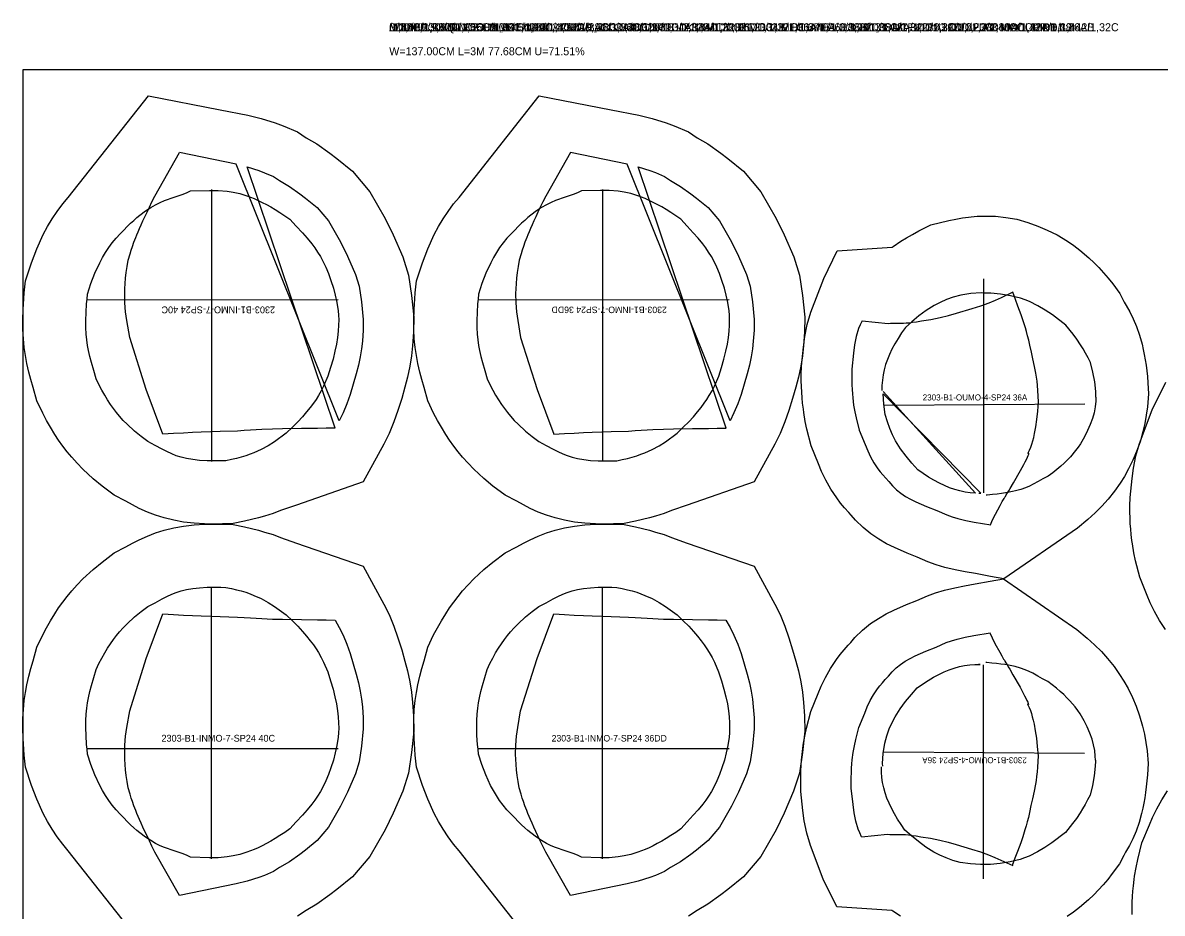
# Model space of a CAD drawing. Header units: centimetres. Extents: x 0 to 378, y 0 to 141.
# Drawn here: x 0 to 90.4, y 70.1 to 140.7 of the extents above; entities that cross this region are included whole.
import ezdxf
from ezdxf.enums import TextEntityAlignment as Align

# ---------------------------------------------------------------- set-up
doc = ezdxf.new("R2010")
doc.units = ezdxf.units.CM

msp = doc.modelspace()

# ---------------------------------------------------------------- linework, layer by layer
at = {"layer": 'T001L001'}
for points in [[(0, 0), (377.680214, 0), (377.680214, 136.999978), (0, 136.999978), (0, 0)], [(2.54508, 108.087158), (2.19456, 108.651038), (1.88214, 109.202218), (1.57988, 109.773718), (1.10744, 110.743998), (0.82042, 111.815878), (0.64262, 112.438178), (0.48006, 113.029998), (0.32004, 113.718338), (0.20574, 114.330478), (0.1143, 114.978178), (0.04572, 115.669058), (0.00762, 116.403118), (0, 117.175278), (0.02286, 117.990618), (0.07874, 118.833898), (0.11938, 119.308878), (0.22098, 120.251218), (0.6858, 121.701558), (1.1049, 122.803918), (1.62306, 123.929138), (1.96596, 124.569218), (2.3241, 125.168658), (2.72288, 125.768098), (3.16484, 126.362458), (3.59664, 126.880618), (9.95934, 134.940038), (15.65656, 133.830058), (17.86382, 133.400798), (18.90268, 133.136638), (20.01266, 132.788658), (20.64512, 132.554978), (21.7932, 132.064758), (22.48408, 131.610098), (23.33498, 131.112258), (24.35352, 130.383278), (24.90724, 129.959098), (26.1493, 128.943098), (27.53868, 127.325118), (28.7401, 125.216918), (29.38272, 123.906278), (30.1371, 122.168918), (30.59176, 120.721118), (30.82544, 119.098058), (31.0134, 117.391178), (30.99054, 116.187218), (30.92196, 115.117878), (30.83052, 114.315238), (30.69844, 113.489738), (30.51302, 112.631218), (30.29712, 111.838738), (30.05328, 110.942118), (29.76118, 109.994698), (29.43352, 109.072678), (29.05252, 108.153198), (28.64866, 107.322618), (27.00274, 104.327958), (21.69922, 102.488998), (20.45208, 102.047038), (19.8628, 101.810818), (19.17192, 101.620318), (18.70202, 101.478078), (18.15338, 101.330758), (17.58442, 101.201218), (16.68526, 101.023418), (15.84452, 100.992938), (15.36954, 100.982778), (14.90472, 100.982778), (14.42466, 100.995478), (13.58392, 101.046278), (12.75842, 101.142798), (11.96848, 101.282498), (11.22172, 101.462838), (10.52576, 101.681278), (9.8806, 101.930198), (9.23798, 102.224838), (8.70712, 102.499158), (8.17372, 102.791258), (7.24662, 103.261158), (6.2865, 103.990138), (5.57022, 104.579418), (4.76758, 105.323638), (4.3053, 105.803698), (3.87858, 106.283758), (3.52552, 106.713018), (3.18008, 107.162598), (2.84226, 107.635038), (2.54508, 108.087158)], [(33.555939, 108.087158), (33.20542, 108.651038), (32.893, 109.202218), (32.59074, 109.773718), (32.1183, 110.743998), (31.83128, 111.815878), (31.65348, 112.438178), (31.49092, 113.029998), (31.3309, 113.718338), (31.2166, 114.330478), (31.12516, 114.978178), (31.05658, 115.669058), (31.01848, 116.403118), (31.01086, 117.175278), (31.03372, 117.990618), (31.0896, 118.836438), (31.13024, 119.308878), (31.23184, 120.253758), (31.69666, 121.701558), (32.11576, 122.803918), (32.63392, 123.929138), (32.97682, 124.569218), (33.334959, 125.168658), (33.733739, 125.768098), (34.175699, 126.362458), (34.607499, 126.880618), (40.970199, 134.940038), (46.667419, 133.830058), (48.874679, 133.400798), (49.913539, 133.136638), (51.023519, 132.788658), (51.655979, 132.554978), (52.804059, 132.064758), (53.494939, 131.610098), (54.345839, 131.112258), (55.364379, 130.383278), (55.918099, 129.961638), (57.160159, 128.943098), (58.549539, 127.325118), (59.750959, 125.216918), (60.393579, 123.906278), (61.147959, 122.168918), (61.602619, 120.721118), (61.836299, 119.098058), (62.024259, 117.391178), (62.001399, 116.187218), (61.932819, 115.117878), (61.841379, 114.315238), (61.709299, 113.489738), (61.523879, 112.631218), (61.307979, 111.838738), (61.064139, 110.942118), (60.772039, 109.994698), (60.444379, 109.072678), (60.063379, 108.153198), (59.659519, 107.322618), (58.013599, 104.327958), (52.710079, 102.488998), (51.462939, 102.047038), (50.873659, 101.810818), (50.182779, 101.620318), (49.712879, 101.478078), (49.164239, 101.330758), (48.595279, 101.201218), (47.696119, 101.023418), (46.855379, 100.992938), (46.380399, 100.982778), (45.915579, 100.985318), (45.435519, 100.995478), (44.594779, 101.046278), (43.769279, 101.142798), (42.979339, 101.282498), (42.232579, 101.462838), (41.536619, 101.683818), (40.891459, 101.930198), (40.248839, 102.224838), (39.717979, 102.499158), (39.184579, 102.791258), (38.257479, 103.261158), (37.297359, 103.990138), (36.581079, 104.581958), (35.778439, 105.323638), (35.316159, 105.803698), (34.889439, 106.283758), (34.536379, 106.713018), (34.190939, 107.162598), (33.853119, 107.635038), (33.555939, 108.087158)], [(11.0998, 108.102398), (9.78154, 111.650778), (8.48106, 115.780818), (8.24484, 117.119398), (8.1534, 117.797578), (8.09752, 118.524018), (8.08482, 119.247918), (8.09498, 119.633998), (8.12038, 120.040398), (8.15848, 120.467118), (8.21182, 120.916698), (8.28294, 121.391678), (8.37184, 121.892058), (8.51916, 122.402598), (8.60552, 122.697238), (8.6995, 122.986798), (8.81634, 123.314458), (8.96366, 123.700538), (9.05256, 123.918978), (9.15162, 124.157738), (9.26338, 124.416818), (9.38784, 124.698758), (9.52754, 125.006098), (9.68248, 125.341378), (9.85266, 125.704598), (10.04062, 126.098298), (10.24636, 126.525018), (10.47242, 126.984758), (12.42822, 130.423918)], [(16.93418, 129.509518), (12.42822, 130.423918)], [(43.439079, 130.423918), (41.483279, 126.987298), (41.257219, 126.525018), (41.051479, 126.098298), (40.863519, 125.704598), (40.693339, 125.341378), (40.538399, 125.008638), (40.398699, 124.698758), (40.274239, 124.416818), (40.162479, 124.157738), (40.063419, 123.918978), (39.974519, 123.700538), (39.827199, 123.314458), (39.710359, 122.986798), (39.616379, 122.697238), (39.530019, 122.402598), (39.382699, 121.892058), (39.293799, 121.391678), (39.222679, 120.916698), (39.169339, 120.467118), (39.131239, 120.040398), (39.105839, 119.633998), (39.095679, 119.247918), (39.108379, 118.524018), (39.164259, 117.797578), (39.255699, 117.119398), (39.491919, 115.780818), (40.792399, 111.650778), (42.110659, 108.102398)], [(47.945039, 129.509518), (43.439079, 130.423918)], [(24.77008, 108.590078), (17.80794, 129.288538), (18.7198, 129.001518), (19.1643, 128.836418), (19.89328, 128.526538), (20.37588, 128.209038), (21.1582, 127.751838), (21.97608, 127.167638), (22.42566, 126.822198), (23.3426, 126.070358), (24.25192, 125.011178), (25.20442, 123.342398), (25.75052, 122.229878), (26.38298, 120.769378), (26.67762, 119.829578), (26.85796, 118.592598), (27.01036, 117.208298), (26.99258, 116.352318), (26.9367, 115.473478), (26.86812, 114.861338), (26.76398, 114.228878), (26.62428, 113.573558), (26.43886, 112.890298), (26.2128, 112.062258), (25.96388, 111.254538), (25.69718, 110.507778), (25.40254, 109.791498), (25.10282, 109.174278), (16.93418, 129.509518)], [(55.780939, 108.590078), (48.818799, 129.288538), (49.730659, 129.001518), (50.175159, 128.838958), (50.904139, 128.526538), (51.386739, 128.209038), (52.169059, 127.751838), (52.986939, 127.167638), (53.436519, 126.822198), (54.353459, 126.072898), (55.262779, 125.011178), (56.215279, 123.342398), (56.761379, 122.229878), (57.393839, 120.769378), (57.688479, 119.829578), (57.868819, 118.592598), (58.021219, 117.208298), (58.003439, 116.352318), (57.947559, 115.473478), (57.878979, 114.861338), (57.774839, 114.228878), (57.635139, 113.573558), (57.449719, 112.890298), (57.223659, 112.062258), (56.974739, 111.254538), (56.708039, 110.507778), (56.413399, 109.791498), (56.113679, 109.174278), (47.945039, 129.509518)], [(14.98092, 127.510538), (14.98092, 105.953558)], [(45.991779, 127.510538), (45.991779, 105.953558)], [(6.731, 110.820198), (6.49732, 111.198658), (6.26618, 111.605058), (6.03758, 112.039398), (5.81152, 112.501678), (5.6388, 113.151918), (5.45592, 113.784378), (5.32892, 114.251738), (5.21462, 114.747038), (5.14096, 115.145818), (5.07746, 115.575078), (5.03428, 116.044978), (5.00634, 116.560598), (4.99872, 117.127018), (5.01904, 117.754398), (5.06476, 118.447818), (5.09778, 118.821198), (5.13842, 119.214898), (5.40512, 120.045478), (5.71754, 120.865898), (6.10362, 121.701558), (6.31952, 122.107958), (6.55828, 122.504198), (6.81482, 122.892818), (7.09422, 123.268738), (7.39648, 123.631958), (7.7216, 123.979938), (8.01116, 124.284738), (8.28802, 124.564138), (8.55472, 124.823218), (8.80872, 125.056898), (9.05256, 125.272798), (9.28878, 125.468378), (9.73328, 125.803658), (10.14476, 126.077978), (10.53084, 126.298958), (10.89914, 126.476758), (11.24712, 126.624078), (12.01928, 126.888238), (12.6492, 127.101598), (12.97686, 127.231138), (13.31468, 127.386078)], [(13.31468, 127.386078), (14.82344, 127.431798), (15.49654, 127.426718), (16.20266, 127.370838), (16.69542, 127.292098), (17.21358, 127.172718), (17.76476, 127.002538), (18.35658, 126.776478), (18.66646, 126.639318), (18.9865, 126.484378), (19.32178, 126.311658), (19.66722, 126.121158), (20.02536, 125.910338), (20.39874, 125.676658), (20.78736, 125.422658), (21.18868, 125.145798), (21.68144, 124.586998), (22.17674, 124.058678), (22.56028, 123.639578), (22.93874, 123.182378), (23.16226, 122.877578), (23.38578, 122.547378), (23.60676, 122.184158), (23.82266, 121.780298), (24.03602, 121.335798), (24.2443, 120.843038), (24.4475, 120.294398), (24.64562, 119.687338), (24.7904, 119.123458), (24.9174, 118.536718), (25.01392, 117.883938), (25.04186, 117.535958), (25.0571, 117.170198), (25.05202, 116.735858), (25.02408, 116.271038), (24.9682, 115.775738), (24.88184, 115.244878), (24.765, 114.675918), (24.61006, 114.063778), (24.41956, 113.403378), (24.18842, 112.697258), (23.84552, 111.922558), (23.66264, 111.551718)], [(44.325539, 127.386078), (43.987719, 127.231138), (43.660059, 127.101598), (43.030139, 126.888238), (42.257979, 126.624078), (41.909999, 126.476758), (41.541699, 126.298958), (41.155619, 126.077978), (40.744139, 125.806198), (40.299639, 125.468378), (40.063419, 125.272798), (39.819579, 125.056898), (39.565579, 124.823218), (39.298879, 124.564138), (39.022019, 124.284738), (38.732459, 123.979938), (38.407339, 123.631958), (38.105079, 123.268738), (37.825679, 122.892818), (37.569139, 122.504198), (37.330379, 122.107958), (37.114479, 121.701558), (36.728399, 120.865898), (36.415979, 120.045478), (36.149279, 119.214898), (36.108639, 118.821198), (36.075619, 118.447818), (36.029899, 117.754398), (36.009579, 117.127018), (36.017199, 116.560598), (36.045139, 116.044978), (36.088319, 115.575078), (36.151819, 115.145818), (36.225479, 114.747038), (36.339779, 114.251738), (36.466779, 113.784378), (36.649659, 113.154458), (36.822379, 112.501678), (37.048439, 112.039398), (37.277039, 111.605058), (37.508179, 111.201198), (37.741859, 110.820198)], [(54.673499, 111.551718), (54.856379, 111.922558), (55.199279, 112.697258), (55.430419, 113.403378), (55.620919, 114.063778), (55.775859, 114.675918), (55.892699, 115.244878), (55.979059, 115.775738), (56.034939, 116.273578), (56.062879, 116.735858), (56.067959, 117.170198), (56.052719, 117.535958), (56.024779, 117.883938), (55.928259, 118.536718), (55.801259, 119.123458), (55.656479, 119.687338), (55.458359, 120.294398), (55.255159, 120.843038), (55.046879, 121.335798), (54.833519, 121.782838), (54.617619, 122.184158), (54.396639, 122.547378), (54.173119, 122.877578), (53.949599, 123.182378), (53.571139, 123.639578), (53.187599, 124.058678), (52.692299, 124.586998), (52.199539, 125.148338), (51.798219, 125.425198), (51.409599, 125.679198), (51.036219, 125.910338), (50.678079, 126.121158), (50.332639, 126.311658), (49.997359, 126.484378), (49.677319, 126.639318), (49.367439, 126.776478), (48.775619, 127.002538), (48.224439, 127.172718), (47.706279, 127.292098), (47.213519, 127.370838), (46.507399, 127.426718), (45.834299, 127.431798), (44.325539, 127.386078)], [(77.828139, 96.639379), (76.763879, 96.832419), (75.580239, 97.050859), (74.742039, 97.203259), (73.964799, 97.353119), (73.139299, 97.546159), (72.438259, 97.751899), (71.798179, 97.993199), (70.954899, 98.353879), (70.139559, 98.681539), (69.133719, 99.118419), (68.521579, 99.423219), (67.904359, 99.778819), (67.279519, 100.197918), (66.652139, 100.700838), (66.039999, 101.297738), (65.709799, 101.699058), (65.511679, 101.904798), (65.181479, 102.273098), (64.874139, 102.646478), (64.569339, 103.050338), (64.101979, 103.748838), (63.703199, 104.457498), (63.367919, 105.158538), (63.124079, 105.742738), (62.532259, 107.170218), (62.202059, 108.491018), (62.069979, 109.123478), (61.948059, 109.816898), (61.915039, 110.083598), (61.854079, 110.563658), (61.813439, 110.997998), (61.782959, 111.427258), (61.762639, 111.876838), (61.749939, 112.346738), (61.749939, 112.836958), (61.760099, 113.492278), (61.920119, 115.011198), (61.942979, 115.178838), (61.975999, 115.422678), (62.026799, 115.836698), (62.214759, 116.804438), (62.509399, 117.787418), (63.527939, 120.456958), (64.602359, 122.636278), (68.971159, 122.935998), (69.049899, 122.991878), (69.651879, 123.395738), (70.109079, 123.677678), (70.576439, 123.946918), (71.071739, 124.213618), (72.021699, 124.688598), (73.446639, 125.041658), (74.007979, 125.148338), (74.541379, 125.249938), (75.699619, 125.376938), (76.431139, 125.399798), (77.149959, 125.379478), (77.980539, 125.295658), (78.849219, 125.138178), (79.725519, 124.896878), (80.528159, 124.599698), (81.264759, 124.282198), (82.036919, 123.896118), (82.867499, 123.405898), (83.367879, 123.068078), (83.858099, 122.699778), (84.569299, 122.095258), (84.988399, 121.699018), (85.364319, 121.310398), (85.735159, 120.901458), (86.100919, 120.469658), (86.459059, 120.014998), (87.028019, 119.247918), (87.365839, 118.569738), (87.513159, 118.315738), (87.812879, 117.792498), (88.082119, 117.259098), (88.346279, 116.641878), (88.587579, 115.956078), (88.783159, 115.249958), (88.882219, 114.825778), (88.960959, 114.424458), (89.032079, 114.010438), (89.095579, 113.581178), (89.151459, 113.134138), (89.202259, 112.669318), (89.245439, 112.181638), (89.306399, 111.292638), (89.212419, 110.281718), (89.120979, 109.611158), (89.001599, 108.960918), (88.854279, 108.310678), (88.623139, 107.510578), (88.351359, 106.746038), (88.059259, 106.052618), (87.718899, 105.346498), (87.378539, 104.757218), (87.038179, 104.216198), (86.596219, 103.588818), (86.083139, 102.948738), (85.590379, 102.402638), (85.056979, 101.866698), (84.472779, 101.338378), (83.652359, 100.657658), (77.828139, 96.639379)], [(76.220319, 103.459278), (76.220319, 120.413778)], [(76.220319, 103.459278), (76.220319, 120.413778)], [(66.568319, 117.086378), (68.635879, 116.888258), (68.823839, 116.900958), (68.988939, 116.903498), (69.278499, 116.903498), (69.382639, 116.900958), (69.682359, 116.900958), (69.857619, 116.908578), (70.058279, 116.921278), (70.294499, 116.944138), (70.571359, 116.979698), (70.896479, 117.025418), (71.277479, 117.088918), (72.036939, 117.208298), (72.770999, 117.358158), (73.428859, 117.515638), (74.071479, 117.690898), (75.298299, 118.074438), (75.999339, 118.287798), (76.647039, 118.521478), (77.144879, 118.724678), (77.624939, 118.938038), (78.554579, 119.377458)], [(66.568319, 117.086378), (68.635879, 116.888258), (68.823839, 116.900958), (68.988939, 116.903498), (69.278499, 116.903498), (69.382639, 116.900958), (69.682359, 116.900958), (69.857619, 116.908578), (70.058279, 116.921278), (70.294499, 116.944138), (70.571359, 116.979698), (70.896479, 117.025418), (71.277479, 117.088918), (72.036939, 117.208298), (72.770999, 117.358158), (73.428859, 117.515638), (74.071479, 117.690898), (75.298299, 118.074438), (75.999339, 118.287798), (76.647039, 118.521478), (77.144879, 118.724678), (77.624939, 118.938038), (78.554579, 119.377458)], [(76.748639, 100.926898), (76.931519, 101.328218), (77.149959, 101.762558), (77.525879, 102.458518), (77.696059, 102.758238), (77.838299, 103.002078), (77.896719, 103.101138), (77.942439, 103.177338), (78.008479, 103.291638), (78.107539, 103.454198), (78.206599, 103.621838), (78.320899, 103.812338), (78.577439, 104.251758), (79.136239, 105.229658), (79.392779, 105.702098), (79.504539, 105.915458), (79.603599, 106.111038), (79.687419, 106.283758), (79.748379, 106.425998), (79.789019, 106.535218), (79.801719, 106.601258), (79.717899, 106.580938), (79.855059, 106.847638), (79.956659, 107.088938), (80.035399, 107.317538), (80.111599, 107.574078), (80.185259, 107.856018), (80.251299, 108.160818), (80.347819, 108.689138), (80.431639, 109.280958), (80.507839, 109.938818), (80.568799, 110.662718), (80.548479, 111.132618), (80.520539, 111.564418), (80.487519, 111.953038), (80.449419, 112.308638), (80.406239, 112.633758), (80.360519, 112.933478), (80.261459, 113.471958), (80.126839, 114.081558), (80.004919, 114.607338), (79.888079, 115.168678), (79.799179, 115.552218), (79.707739, 115.907818), (79.621379, 116.235478), (79.532479, 116.537738), (79.362299, 117.083838), (79.194659, 117.568978), (78.938119, 118.254778), (78.732379, 118.793258), (78.524099, 119.364758)], [(76.748639, 100.926898), (76.931519, 101.328218), (77.149959, 101.762558), (77.525879, 102.458518), (77.696059, 102.758238), (77.838299, 103.002078), (77.896719, 103.101138), (77.942439, 103.177338), (78.008479, 103.291638), (78.107539, 103.454198), (78.206599, 103.621838), (78.320899, 103.812338), (78.577439, 104.251758), (79.136239, 105.229658), (79.392779, 105.702098), (79.504539, 105.915458), (79.603599, 106.111038), (79.687419, 106.283758), (79.748379, 106.425998), (79.789019, 106.535218), (79.801719, 106.601258), (79.717899, 106.580938), (79.855059, 106.847638), (79.956659, 107.088938), (80.035399, 107.317538), (80.111599, 107.574078), (80.185259, 107.856018), (80.251299, 108.160818), (80.347819, 108.689138), (80.431639, 109.280958), (80.507839, 109.938818), (80.568799, 110.662718), (80.548479, 111.132618), (80.520539, 111.564418), (80.487519, 111.953038), (80.449419, 112.308638), (80.406239, 112.633758), (80.360519, 112.933478), (80.261459, 113.471958), (80.126839, 114.081558), (80.004919, 114.607338), (79.888079, 115.168678), (79.799179, 115.552218), (79.707739, 115.907818), (79.621379, 116.235478), (79.532479, 116.537738), (79.362299, 117.083838), (79.194659, 117.568978), (78.938119, 118.254778), (78.732379, 118.793258), (78.524099, 119.364758)], [(5.07746, 118.767858), (25.019, 118.778018)], [(36.088319, 118.767858), (56.029859, 118.778018)], [(76.210159, 119.293638), (76.014579, 119.298718), (75.209399, 119.247918), (74.399139, 119.125998), (73.809859, 118.963438), (73.266299, 118.770398), (72.765919, 118.551958), (72.298559, 118.310658), (71.661019, 117.909338), (71.074279, 117.477538), (70.533259, 117.022878), (70.012559, 116.552978), (69.707759, 116.128798), (69.428359, 115.702078), (69.169279, 115.270278), (68.935599, 114.835938), (68.747639, 114.434618), (68.579999, 114.028218), (68.437759, 113.619278), (68.323459, 113.207798), (68.239639, 112.801398), (68.181219, 112.389918), (68.153279, 111.975898), (68.153279, 111.843818), (68.153279, 111.559338)], [(85.115399, 111.031018), (85.117939, 111.104678), (85.105239, 111.490758), (85.023959, 112.257838), (84.876639, 113.022378), (84.688679, 113.781838), (84.495639, 114.167918), (84.300059, 114.528598), (84.104479, 114.866418), (83.908899, 115.186458), (83.611719, 115.630958), (83.311999, 116.042438), (82.740499, 116.758718), (81.666079, 117.561358), (81.107279, 117.939818), (80.528159, 118.287798), (79.857599, 118.620538), (79.504539, 118.765318), (79.136239, 118.892318), (78.351379, 119.075198), (77.566519, 119.207278), (76.791819, 119.280938), (76.210159, 119.293638)], [(66.568319, 117.086378), (66.418459, 116.786658), (66.293999, 116.479318), (66.103499, 115.849398), (65.979039, 115.201698), (65.895219, 114.541298), (65.755519, 113.248438), (65.750439, 112.811558), (65.750439, 112.402618), (65.760599, 112.019078), (65.778379, 111.658398), (65.801239, 111.318038), (65.829179, 111.000538), (65.905379, 110.411258), (65.996819, 109.880398), (66.100959, 109.390178), (66.342259, 108.424978), (66.814699, 107.281978), (67.017899, 106.796838), (67.254119, 106.301538), (67.513199, 105.844338), (67.828159, 105.371898), (68.013579, 105.128058), (68.216779, 104.879138), (68.445379, 104.625138), (68.696839, 104.363518), (68.986399, 104.012998), (69.306439, 103.700578), (69.651879, 103.423718), (70.017639, 103.177338), (70.413879, 102.948738), (70.825359, 102.742998), (71.678799, 102.374698), (72.491599, 102.049578), (73.291699, 101.704138)], [(66.568319, 117.086378), (66.418459, 116.786658), (66.293999, 116.479318), (66.103499, 115.849398), (65.979039, 115.201698), (65.895219, 114.541298), (65.755519, 113.248438), (65.750439, 112.811558), (65.750439, 112.402618), (65.760599, 112.019078), (65.778379, 111.658398), (65.801239, 111.318038), (65.829179, 111.000538), (65.905379, 110.411258), (65.996819, 109.880398), (66.100959, 109.390178), (66.342259, 108.424978), (66.814699, 107.281978), (67.017899, 106.796838), (67.254119, 106.301538), (67.513199, 105.844338), (67.828159, 105.371898), (68.013579, 105.128058), (68.216779, 104.879138), (68.445379, 104.625138), (68.696839, 104.363518), (68.986399, 104.012998), (69.306439, 103.700578), (69.651879, 103.423718), (70.017639, 103.177338), (70.413879, 102.948738), (70.825359, 102.742998), (71.678799, 102.374698), (72.491599, 102.049578), (73.291699, 101.704138)], [(90.637359, 92.636339), (90.169999, 93.337379), (89.771219, 94.046039), (89.435939, 94.747079), (89.189559, 95.328739), (88.597739, 96.758759), (88.270079, 98.079559), (88.135459, 98.709479), (88.016079, 99.402899), (87.983059, 99.672139), (87.922099, 100.149658), (87.881459, 100.583998), (87.850979, 101.015798), (87.830659, 101.465378), (87.817959, 101.935278), (87.817959, 102.425498), (87.828119, 103.078278), (87.988139, 104.597198), (88.010999, 104.767378), (88.041479, 105.011218), (88.094819, 105.422698), (88.282779, 106.390438), (88.577419, 107.375958), (89.595959, 110.045498), (90.670379, 112.224818)], [(23.66264, 111.551718), (23.4442, 111.160558), (23.26132, 110.868458), (23.04796, 110.556038), (22.80158, 110.225838), (22.5171, 109.872778), (22.18944, 109.494318), (21.81098, 109.087918), (21.38172, 108.651038), (20.89404, 108.181138), (19.9644, 107.510578), (19.46402, 107.193078), (18.9103, 106.890818), (18.3388, 106.631738), (18.02638, 106.509818), (17.6911, 106.395518), (17.33296, 106.286298), (16.95196, 106.184698), (16.54302, 106.090718), (16.10614, 106.004358), (15.70482, 105.989118), (15.32636, 105.984038), (14.97076, 105.984038), (14.63548, 105.991658), (14.02334, 106.029758), (13.47978, 106.090718), (12.99464, 106.177078), (12.56284, 106.281218), (12.17676, 106.403138), (11.8237, 106.540298), (11.42492, 106.723178), (11.05154, 106.916218), (10.50036, 107.215938), (9.91362, 107.513118), (9.39038, 107.911898), (8.86206, 108.346238), (8.27024, 108.894878), (7.97306, 109.202218), (7.67842, 109.534958), (7.43966, 109.824518), (7.2009, 110.134398), (6.96468, 110.464598), (6.731, 110.820198)], [(37.741859, 110.820198), (37.975539, 110.467138), (38.211759, 110.134398), (38.450519, 109.824518), (38.689279, 109.534958), (38.983919, 109.202218), (39.281099, 108.897418), (39.872919, 108.348778), (40.401239, 107.911898), (40.924479, 107.513118), (41.511219, 107.215938), (42.062399, 106.916218), (42.435779, 106.723178), (42.834559, 106.540298), (43.187619, 106.405678), (43.573699, 106.281218), (44.005499, 106.177078), (44.490639, 106.093258), (45.034199, 106.029758), (45.646339, 105.991658), (45.981619, 105.984038), (46.337219, 105.984038), (46.715679, 105.991658), (47.116999, 106.004358), (47.553879, 106.090718), (47.962819, 106.184698), (48.343819, 106.286298), (48.701959, 106.395518), (49.037239, 106.509818), (49.349659, 106.631738), (49.921159, 106.890818), (50.474879, 107.193078), (50.975259, 107.510578), (51.904899, 108.181138), (52.392579, 108.651038), (52.821839, 109.087918), (53.200299, 109.494318), (53.527959, 109.872778), (53.812439, 110.225838), (54.058819, 110.556038), (54.272179, 110.868458), (54.455059, 111.160558), (54.673499, 111.551718)], [(68.247259, 111.488218), (75.564999, 103.431338), (75.150979, 103.461818), (74.739499, 103.517698), (74.335639, 103.604058), (73.921619, 103.718358), (73.512679, 103.860598), (73.108819, 104.025698), (72.704959, 104.216198), (72.270619, 104.449878), (71.838819, 104.706418), (71.412099, 104.988358), (70.987919, 105.290618), (70.520559, 105.811318), (70.065899, 106.354878), (69.631559, 106.939078), (69.232779, 107.579158), (68.988939, 108.043978), (68.770499, 108.546898), (68.577459, 109.090458), (68.414899, 109.679738), (68.292979, 110.489998), (68.242179, 111.295178), (75.981559, 103.431338)], [(84.241639, 110.489998), (68.338699, 110.390938)], [(84.241639, 110.489998), (68.338699, 110.390938)], [(85.115399, 111.031018), (85.107779, 110.713518), (85.062059, 110.261398), (84.978239, 109.804198), (84.851239, 109.344458), (84.678519, 108.874558), (84.467699, 108.386878), (84.221319, 107.894118), (83.901279, 107.353098), (83.715859, 107.078778), (83.507579, 106.801918), (83.096099, 106.316778), (82.862419, 106.070398), (82.605879, 105.821478), (82.329019, 105.570018), (82.024219, 105.313478), (81.696559, 105.054398), (81.340959, 104.790238), (80.921859, 104.579418), (80.545939, 104.363518), (80.144619, 104.134918), (79.862679, 103.992678), (79.545179, 103.855518), (79.176879, 103.725978), (78.742539, 103.606598), (78.498699, 103.550718), (78.229459, 103.497378), (77.939899, 103.446578), (77.622399, 103.398318), (77.279499, 103.355138), (76.908659, 103.317038), (76.507339, 103.281478), (76.418439, 103.276398)], [(24.77008, 108.590078), (24.05888, 108.574838), (23.38832, 108.564678), (22.12086, 108.554518), (20.60956, 108.534198), (19.81454, 108.511338), (18.96872, 108.478318), (18.51914, 108.452918), (18.04924, 108.424978), (17.55648, 108.391958), (17.03578, 108.353858), (15.64894, 108.320838), (14.91742, 108.295438), (14.14018, 108.264958), (13.46454, 108.234478), (12.7381, 108.196378), (11.95324, 108.153198), (11.0998, 108.102398)], [(42.110659, 108.102398), (42.964099, 108.153198), (43.748959, 108.196378), (44.475399, 108.234478), (45.151039, 108.264958), (45.928279, 108.297978), (46.659799, 108.320838), (48.046639, 108.353858), (48.567339, 108.394498), (49.060099, 108.424978), (49.529999, 108.455458), (49.979579, 108.478318), (50.825399, 108.511338), (51.620419, 108.534198), (53.131719, 108.554518), (54.399179, 108.567218), (55.069739, 108.574838), (55.780939, 108.590078)], [(75.834239, 103.431338), (75.981559, 103.431338)], [(73.291699, 101.704138), (73.708259, 101.549198), (74.160379, 101.414578), (74.797919, 101.267258), (75.468479, 101.137718), (76.779119, 100.914198)], [(73.291699, 101.704138), (73.708259, 101.549198), (74.160379, 101.414578), (74.797919, 101.267258), (75.468479, 101.137718), (76.779119, 100.914198)], [(2.54508, 93.878399), (2.84226, 94.330519), (3.18008, 94.802959), (3.52552, 95.249999), (3.87858, 95.681799), (4.3053, 96.159319), (4.76758, 96.639379), (5.57022, 97.383599), (6.2865, 97.972879), (7.24662, 98.704399), (8.17372, 99.174299), (8.70712, 99.466399), (9.23798, 99.738179), (9.8806, 100.032818), (10.52576, 100.281738), (11.22172, 100.500178), (11.96848, 100.683058), (12.75842, 100.822758), (13.58392, 100.916738), (14.42466, 100.967538), (14.90472, 100.980238), (15.36954, 100.980238), (15.84452, 100.972618), (16.68526, 100.939598), (17.58442, 100.764338), (18.15338, 100.632258), (18.70202, 100.487478), (19.17192, 100.345238), (19.8628, 100.154738), (20.45208, 99.918518), (21.69922, 99.476559), (27.00274, 97.635059), (28.64866, 94.642939), (29.05252, 93.809819), (29.43352, 92.890339), (29.76118, 91.968319), (30.05328, 91.023439), (30.29712, 90.124279), (30.51302, 89.334339), (30.69844, 88.475819), (30.83052, 87.650319), (30.92196, 86.845139), (30.99054, 85.775799), (31.0134, 84.574379), (30.82544, 82.867499), (30.59176, 81.244439), (30.1371, 79.796639), (29.38272, 78.056739), (28.7401, 76.746099), (27.53868, 74.640439), (26.1493, 73.019919), (24.90724, 72.003919), (24.35352, 71.579739), (23.33498, 70.850759), (22.48408, 70.355459), (21.7932, 69.900799)], [(33.555939, 93.878399), (33.853119, 94.330519), (34.190939, 94.802959), (34.533839, 95.249999), (34.889439, 95.681799), (35.316159, 96.159319), (35.778439, 96.639379), (36.581079, 97.383599), (37.297359, 97.972879), (38.257479, 98.704399), (39.182039, 99.174299), (39.717979, 99.466399), (40.248839, 99.738179), (40.891459, 100.032818), (41.534079, 100.281738), (42.230039, 100.500178), (42.979339, 100.683058), (43.769279, 100.822758), (44.594779, 100.916738), (45.432979, 100.967538), (45.915579, 100.980238), (46.380399, 100.980238), (46.855379, 100.972618), (47.696119, 100.939598), (48.595279, 100.764338), (49.164239, 100.632258), (49.712879, 100.487478), (50.182779, 100.345238), (50.873659, 100.154738), (51.462939, 99.918518), (52.707539, 99.476559), (58.013599, 97.635059), (59.659519, 94.642939), (60.063379, 93.809819), (60.444379, 92.890339), (60.769499, 91.968319), (61.061599, 91.023439), (61.307979, 90.124279), (61.523879, 89.334339), (61.706759, 88.475819), (61.841379, 87.650319), (61.932819, 86.845139), (62.001399, 85.775799), (62.024259, 84.574379), (61.836299, 82.867499), (61.602619, 81.244439), (61.145419, 79.796639), (60.393579, 78.056739), (59.750959, 76.746099), (58.549539, 74.640439), (57.160159, 73.019919), (55.918099, 72.003919), (55.364379, 71.579739), (54.345839, 70.850759), (53.494939, 70.355459), (52.801519, 69.900799)], [(6.731, 91.142819), (6.96468, 91.498419), (7.2009, 91.828619), (7.43966, 92.138499), (7.67842, 92.428059), (7.97306, 92.760799), (8.27024, 93.068139), (8.86206, 93.616779), (9.39038, 94.051119), (9.91362, 94.449899), (10.50036, 94.749619), (11.05154, 95.049339), (11.42492, 95.242379), (11.8237, 95.422719), (12.17676, 95.559879), (12.56284, 95.681799), (12.99464, 95.785939), (13.47978, 95.872299), (14.02334, 95.935799), (14.63548, 95.971359), (14.97076, 95.981519), (15.32636, 95.981519), (15.70482, 95.973899), (16.10614, 95.958659), (16.54302, 95.872299), (16.95196, 95.778319), (17.33296, 95.676719), (17.6911, 95.570039), (18.02638, 95.453199), (18.3388, 95.331279), (18.9103, 95.074739), (19.46402, 94.772479), (19.9644, 94.454979), (20.89404, 93.784419), (21.38172, 93.311979), (21.81098, 92.875099), (22.18944, 92.468699), (22.5171, 92.090239), (22.80158, 91.737179), (23.04796, 91.406979), (23.26132, 91.097099), (23.4442, 90.802459), (23.66264, 90.411299)], [(14.98092, 74.455019), (14.98092, 96.011999)], [(37.741859, 91.142819), (37.975539, 91.498419), (38.211759, 91.828619), (38.450519, 92.138499), (38.689279, 92.428059), (38.983919, 92.760799), (39.281099, 93.068139), (39.872919, 93.616779), (40.401239, 94.051119), (40.924479, 94.449899), (41.511219, 94.749619), (42.062399, 95.049339), (42.435779, 95.242379), (42.832019, 95.422719), (43.187619, 95.559879), (43.573699, 95.681799), (44.005499, 95.785939), (44.488099, 95.872299), (45.034199, 95.935799), (45.646339, 95.971359), (45.981619, 95.981519), (46.337219, 95.981519), (46.715679, 95.973899), (47.114459, 95.958659), (47.553879, 95.872299), (47.960279, 95.778319), (48.343819, 95.676719), (48.701959, 95.570039), (49.037239, 95.453199), (49.349659, 95.331279), (49.921159, 95.074739), (50.474879, 94.772479), (50.975259, 94.454979), (51.904899, 93.784419), (52.392579, 93.311979), (52.821839, 92.875099), (53.200299, 92.468699), (53.527959, 92.090239), (53.812439, 91.737179), (54.058819, 91.406979), (54.272179, 91.097099), (54.455059, 90.802459), (54.673499, 90.411299)], [(45.991779, 74.455019), (45.991779, 96.011999)], [(69.616319, 69.888099), (69.014339, 70.289419), (68.935599, 70.347839), (64.566799, 70.647559), (63.492379, 72.826879), (62.473839, 75.493879), (62.179199, 76.479399), (61.991239, 77.447139), (61.940439, 77.861159), (61.907419, 78.102459), (61.884559, 78.272639), (61.724539, 79.791559), (61.714379, 80.446879), (61.714379, 80.937099), (61.727079, 81.406999), (61.747399, 81.856579), (61.777879, 82.285839), (61.818519, 82.720179), (61.879479, 83.200239), (61.912499, 83.466939), (62.034419, 84.160359), (62.166499, 84.792819), (62.496699, 86.111079), (63.088519, 87.541099), (63.332359, 88.125299), (63.667639, 88.826339), (64.066419, 89.534999), (64.533779, 90.233499), (64.838579, 90.637359), (65.145919, 91.008199), (65.476119, 91.379039), (65.674239, 91.584779), (66.004439, 91.983559), (66.616579, 92.580459), (67.243959, 93.085919), (67.868799, 93.505019), (68.486019, 93.858079), (69.098159, 94.165419), (70.103999, 94.599759), (70.919339, 94.929959), (71.762619, 95.290639), (72.402699, 95.531939), (73.103739, 95.737679), (73.929239, 95.930719), (74.706479, 96.080579), (75.544679, 96.232979), (76.728319, 96.448879), (77.792579, 96.644459)], [(77.792579, 96.644459), (83.616799, 92.626179), (84.437219, 91.945459), (85.021419, 91.414599), (85.554819, 90.881199), (86.047579, 90.335099), (86.560659, 89.695019), (87.002619, 89.067639), (87.342979, 88.526619), (87.683339, 87.937339), (88.023699, 87.231219), (88.315799, 86.537799), (88.587579, 85.773259), (88.818719, 84.970619), (88.966039, 84.322919), (89.085419, 83.672679), (89.176859, 83.002119), (89.270839, 81.991199), (89.209879, 81.102199), (89.166699, 80.614519), (89.115899, 80.149699), (89.060019, 79.702659), (88.996519, 79.273399), (88.925399, 78.859379), (88.846659, 78.458059), (88.747599, 78.031339), (88.552019, 77.327759), (88.310719, 76.639419), (88.046559, 76.024739), (87.777319, 75.491339), (87.477599, 74.968099), (87.330279, 74.714099), (86.992459, 74.035919), (86.423499, 73.268839), (86.065359, 72.814179), (85.699599, 72.382379), (85.328759, 71.973439), (84.952839, 71.584819), (84.533739, 71.188579), (83.822539, 70.584059), (83.332319, 70.215759), (82.831939, 69.877939)], [(9.95934, 67.022979), (3.59664, 75.082399), (3.16484, 75.600559), (2.72288, 76.194919), (2.3241, 76.794359), (1.96596, 77.396339), (1.62306, 78.036419), (1.1049, 79.161639), (0.6858, 80.263999), (0.22098, 81.711799), (0.11938, 82.656679), (0.07874, 83.129119), (0.02286, 83.974939), (0, 84.790279), (0.00762, 85.562439), (0.04572, 86.293959), (0.1143, 86.987379), (0.20574, 87.632539), (0.32004, 88.244679), (0.48006, 88.935559), (0.64262, 89.527379), (0.82042, 90.147139), (1.10744, 91.221559), (1.57988, 92.189299), (1.88214, 92.763339), (2.19456, 93.311979), (2.54508, 93.878399)], [(12.42822, 71.541639), (10.47242, 74.978259), (10.24636, 75.437999), (10.04062, 75.864719), (9.85266, 76.258419), (9.68248, 76.621639), (9.52754, 76.956919), (9.38784, 77.264259), (9.26338, 77.548739), (9.15162, 77.807819), (9.05256, 78.044039), (8.96366, 78.262479), (8.81634, 78.648559), (8.6995, 78.978759), (8.60552, 79.265779), (8.51916, 79.560419), (8.37184, 80.073499), (8.28294, 80.573879), (8.21182, 81.046319), (8.15848, 81.498439), (8.12038, 81.925159), (8.09498, 82.331559), (8.08482, 82.717639), (8.09752, 83.441539), (8.1534, 84.167979), (8.24484, 84.843619), (8.48106, 86.184739), (9.78154, 90.314779), (11.0998, 93.860619)], [(11.0998, 93.860619), (11.95324, 93.809819), (12.7381, 93.766639), (13.46454, 93.731079), (14.14018, 93.700599), (14.91742, 93.667579), (15.64894, 93.642179), (17.03578, 93.609159), (17.55648, 93.571059), (18.04924, 93.538039), (18.51914, 93.510099), (18.96872, 93.487239), (19.81454, 93.451679), (20.60956, 93.431359), (22.12086, 93.411039), (23.38832, 93.398339), (24.05888, 93.388179), (24.77008, 93.372939)], [(24.77008, 93.372939), (25.10282, 92.791279), (25.40254, 92.171519), (25.69718, 91.457779), (25.96388, 90.708479), (26.2128, 89.903299), (26.43886, 89.072719), (26.62428, 88.389459), (26.76398, 87.734139), (26.86812, 87.104219), (26.9367, 86.492079), (26.99258, 85.610699), (27.01036, 84.754719), (26.85796, 83.372959), (26.67762, 82.135979), (26.38298, 81.193639), (25.75052, 79.735679), (25.20442, 78.620619), (24.25192, 76.954379), (23.3426, 75.892659), (22.42566, 75.140819), (21.97608, 74.797919), (21.1582, 74.211179), (20.37588, 73.756519), (19.89328, 73.439019), (19.1643, 73.126599), (18.7198, 72.964039), (17.80794, 72.677019), (16.93418, 72.453499)], [(40.970199, 67.022979), (34.604959, 75.082399), (34.173159, 75.600559), (33.733739, 76.194919), (33.334959, 76.794359), (32.97682, 77.396339), (32.63392, 78.036419), (32.11576, 79.161639), (31.69666, 80.263999), (31.23184, 81.711799), (31.13024, 82.656679), (31.0896, 83.129119), (31.03372, 83.974939), (31.01086, 84.790279), (31.01848, 85.562439), (31.05658, 86.293959), (31.12516, 86.987379), (31.2166, 87.632539), (31.3309, 88.244679), (31.49092, 88.935559), (31.65094, 89.527379), (31.83128, 90.147139), (32.1183, 91.221559), (32.59074, 92.189299), (32.893, 92.763339), (33.20542, 93.311979), (33.555939, 93.878399)], [(43.439079, 71.541639), (41.483279, 74.978259), (41.257219, 75.437999), (41.051479, 75.864719), (40.863519, 76.258419), (40.693339, 76.621639), (40.538399, 76.956919), (40.398699, 77.264259), (40.274239, 77.548739), (40.162479, 77.807819), (40.063419, 78.044039), (39.974519, 78.262479), (39.827199, 78.648559), (39.710359, 78.978759), (39.616379, 79.265779), (39.530019, 79.560419), (39.382699, 80.073499), (39.293799, 80.573879), (39.222679, 81.046319), (39.169339, 81.498439), (39.131239, 81.925159), (39.105839, 82.331559), (39.095679, 82.717639), (39.108379, 83.441539), (39.164259, 84.167979), (39.255699, 84.843619), (39.491919, 86.184739), (40.792399, 90.314779), (42.110659, 93.860619)], [(42.110659, 93.860619), (42.964099, 93.809819), (43.748959, 93.766639), (44.475399, 93.731079), (45.151039, 93.700599), (45.928279, 93.667579), (46.659799, 93.642179), (48.046639, 93.609159), (48.567339, 93.571059), (49.060099, 93.538039), (49.529999, 93.510099), (49.979579, 93.487239), (50.825399, 93.451679), (51.617879, 93.431359), (53.131719, 93.411039), (54.399179, 93.398339), (55.069739, 93.388179), (55.778399, 93.372939)], [(55.778399, 93.372939), (56.111139, 92.791279), (56.413399, 92.171519), (56.708039, 91.457779), (56.972199, 90.708479), (57.221119, 89.903299), (57.449719, 89.072719), (57.635139, 88.389459), (57.774839, 87.734139), (57.878979, 87.104219), (57.947559, 86.492079), (58.003439, 85.610699), (58.021219, 84.754719), (57.868819, 83.372959), (57.688479, 82.135979), (57.393839, 81.193639), (56.761379, 79.735679), (56.212739, 78.620619), (55.262779, 76.954379), (54.353459, 75.892659), (53.436519, 75.140819), (52.986939, 74.797919), (52.166519, 74.211179), (51.386739, 73.756519), (50.904139, 73.439019), (50.175159, 73.126599), (49.730659, 72.964039), (48.818799, 72.677019), (47.945039, 72.453499)], [(73.256139, 91.579699), (73.672699, 91.734639), (74.124819, 91.869259), (74.762359, 92.016579), (75.432919, 92.146119), (76.743559, 92.369639)], [(73.256139, 91.579699), (73.672699, 91.734639), (74.124819, 91.869259), (74.762359, 92.016579), (75.432919, 92.146119), (76.743559, 92.369639)], [(76.713079, 92.356939), (76.895959, 91.955619), (77.114399, 91.518739), (77.490319, 90.825319), (77.660499, 90.525599), (77.802739, 90.281759), (77.861159, 90.182699), (77.906879, 90.106499), (77.972919, 89.992199), (78.071979, 89.829639), (78.171039, 89.661999), (78.285339, 89.471499), (78.541879, 89.032079), (79.100679, 88.051639), (79.357219, 87.581739), (79.468979, 87.368379), (79.568039, 87.172799), (79.651859, 87.000079), (79.712819, 86.857839), (79.753459, 86.746079), (79.766159, 86.682579), (79.682339, 86.702899), (79.819499, 86.433659), (79.921099, 86.194899), (79.999839, 85.966299), (80.076039, 85.709759), (80.149699, 85.427819), (80.215739, 85.120479), (80.312259, 84.594699), (80.396079, 84.002879), (80.472279, 83.345019), (80.533239, 82.621119), (80.512919, 82.148679), (80.484979, 81.719419), (80.451959, 81.330799), (80.413859, 80.975199), (80.370679, 80.647539), (80.324959, 80.350359), (80.225899, 79.809339), (80.091279, 79.202279), (79.969359, 78.676499), (79.852519, 78.115159), (79.763619, 77.731619), (79.672179, 77.376019), (79.585819, 77.048359), (79.496919, 76.746099), (79.326739, 76.199999), (79.159099, 75.714859), (78.902559, 75.026519), (78.696819, 74.490579), (78.488539, 73.916539)], [(76.713079, 92.356939), (76.895959, 91.955619), (77.114399, 91.518739), (77.490319, 90.825319), (77.660499, 90.525599), (77.802739, 90.281759), (77.861159, 90.182699), (77.906879, 90.106499), (77.972919, 89.992199), (78.071979, 89.829639), (78.171039, 89.661999), (78.285339, 89.471499), (78.541879, 89.032079), (79.100679, 88.051639), (79.357219, 87.581739), (79.468979, 87.368379), (79.568039, 87.172799), (79.651859, 87.000079), (79.712819, 86.857839), (79.753459, 86.746079), (79.766159, 86.682579), (79.682339, 86.702899), (79.819499, 86.433659), (79.921099, 86.194899), (79.999839, 85.966299), (80.076039, 85.709759), (80.149699, 85.427819), (80.215739, 85.120479), (80.312259, 84.594699), (80.396079, 84.002879), (80.472279, 83.345019), (80.533239, 82.621119), (80.512919, 82.148679), (80.484979, 81.719419), (80.451959, 81.330799), (80.413859, 80.975199), (80.370679, 80.647539), (80.324959, 80.350359), (80.225899, 79.809339), (80.091279, 79.202279), (79.969359, 78.676499), (79.852519, 78.115159), (79.763619, 77.731619), (79.672179, 77.376019), (79.585819, 77.048359), (79.496919, 76.746099), (79.326739, 76.199999), (79.159099, 75.714859), (78.902559, 75.026519), (78.696819, 74.490579), (78.488539, 73.916539)], [(66.532759, 76.197459), (66.382899, 76.497179), (66.258439, 76.804519), (66.067939, 77.434439), (65.943479, 78.082139), (65.859659, 78.742539), (65.719959, 80.035399), (65.714879, 80.472279), (65.714879, 80.881219), (65.725039, 81.264759), (65.742819, 81.625439), (65.765679, 81.963259), (65.793619, 82.283299), (65.869819, 82.872579), (65.961259, 83.403439), (66.065399, 83.893659), (66.306699, 84.856319), (66.779139, 86.001859), (66.982339, 86.486999), (67.218559, 86.982299), (67.477639, 87.439499), (67.792599, 87.911939), (67.978019, 88.155779), (68.181219, 88.404699), (68.409819, 88.658699), (68.661279, 88.917779), (68.950839, 89.270839), (69.270879, 89.583259), (69.616319, 89.860119), (69.982079, 90.106499), (70.378319, 90.332559), (70.789799, 90.538299), (71.643239, 90.909139), (72.456039, 91.234259), (73.256139, 91.579699)], [(66.532759, 76.197459), (66.382899, 76.497179), (66.258439, 76.804519), (66.067939, 77.434439), (65.943479, 78.082139), (65.859659, 78.742539), (65.719959, 80.035399), (65.714879, 80.472279), (65.714879, 80.881219), (65.725039, 81.264759), (65.742819, 81.625439), (65.765679, 81.963259), (65.793619, 82.283299), (65.869819, 82.872579), (65.961259, 83.403439), (66.065399, 83.893659), (66.306699, 84.856319), (66.779139, 86.001859), (66.982339, 86.486999), (67.218559, 86.982299), (67.477639, 87.439499), (67.792599, 87.911939), (67.978019, 88.155779), (68.181219, 88.404699), (68.409819, 88.658699), (68.661279, 88.917779), (68.950839, 89.270839), (69.270879, 89.583259), (69.616319, 89.860119), (69.982079, 90.106499), (70.378319, 90.332559), (70.789799, 90.538299), (71.643239, 90.909139), (72.456039, 91.234259), (73.256139, 91.579699)], [(13.31468, 74.579479), (12.97686, 74.734419), (12.6492, 74.861419), (12.01928, 75.074779), (11.24712, 75.341479), (10.89914, 75.486259), (10.53084, 75.664059), (10.14476, 75.885039), (9.73328, 76.159359), (9.28878, 76.497179), (9.05256, 76.692759), (8.80872, 76.906119), (8.55472, 77.142339), (8.28802, 77.398879), (8.01116, 77.680819), (7.7216, 77.985619), (7.39648, 78.333599), (7.09422, 78.694279), (6.81482, 79.070199), (6.55828, 79.458819), (6.31952, 79.857599), (6.10362, 80.263999), (5.71754, 81.099659), (5.40512, 81.920079), (5.13842, 82.748119), (5.09778, 83.141819), (5.06476, 83.515199), (5.01904, 84.208619), (4.99872, 84.835999), (5.00634, 85.404959), (5.03428, 85.920579), (5.07746, 86.387939), (5.14096, 86.819739), (5.21462, 87.218519), (5.32892, 87.713819), (5.45592, 88.178639), (5.6388, 88.811099), (5.81152, 89.463879), (6.03758, 89.926159), (6.26618, 90.360499), (6.49732, 90.764359), (6.731, 91.142819)], [(23.66264, 90.411299), (23.84552, 90.042999), (24.18842, 89.268299), (24.41956, 88.559639), (24.61006, 87.901779), (24.765, 87.289639), (24.88184, 86.718139), (24.9682, 86.187279), (25.02408, 85.691979), (25.05202, 85.229699), (25.0571, 84.795359), (25.04186, 84.429599), (25.01392, 84.079079), (24.9174, 83.428839), (24.7904, 82.839559), (24.64562, 82.275679), (24.4475, 81.668619), (24.2443, 81.122519), (24.03602, 80.627219), (23.82266, 80.182719), (23.60676, 79.781399), (23.38578, 79.415639), (23.16226, 79.085439), (22.93874, 78.783179), (22.56028, 78.325979), (22.17674, 77.904339), (21.68144, 77.376019), (21.18868, 76.817219), (20.78736, 76.540359), (20.39874, 76.286359), (20.02536, 76.055219), (19.66722, 75.844399), (19.32178, 75.651359), (18.9865, 75.478639), (18.66646, 75.326239), (18.35658, 75.189079), (17.76476, 74.960479), (17.21358, 74.792839), (16.69542, 74.670919), (16.20266, 74.592179), (15.49654, 74.536299), (14.82344, 74.533759), (13.31468, 74.579479)], [(44.325539, 74.579479), (43.987719, 74.734419), (43.660059, 74.861419), (43.030139, 75.074779), (42.257979, 75.341479), (41.907459, 75.486259), (41.541699, 75.664059), (41.155619, 75.885039), (40.744139, 76.159359), (40.299639, 76.497179), (40.063419, 76.692759), (39.819579, 76.906119), (39.565579, 77.142339), (39.298879, 77.398879), (39.022019, 77.680819), (38.732459, 77.985619), (38.407339, 78.333599), (38.105079, 78.694279), (37.825679, 79.070199), (37.566599, 79.458819), (37.330379, 79.857599), (37.111939, 80.263999), (36.728399, 81.099659), (36.415979, 81.920079), (36.149279, 82.748119), (36.108639, 83.141819), (36.073079, 83.515199), (36.027359, 84.208619), (36.009579, 84.835999), (36.017199, 85.404959), (36.042599, 85.920579), (36.088319, 86.387939), (36.151819, 86.819739), (36.225479, 87.218519), (36.339779, 87.713819), (36.466779, 88.178639), (36.649659, 88.811099), (36.822379, 89.463879), (37.048439, 89.926159), (37.277039, 90.360499), (37.508179, 90.764359), (37.741859, 91.142819)], [(54.673499, 90.411299), (54.856379, 90.042999), (55.196739, 89.268299), (55.430419, 88.559639), (55.620919, 87.901779), (55.775859, 87.289639), (55.892699, 86.718139), (55.979059, 86.187279), (56.034939, 85.691979), (56.062879, 85.229699), (56.067959, 84.795359), (56.052719, 84.429599), (56.024779, 84.079079), (55.928259, 83.428839), (55.801259, 82.839559), (55.656479, 82.275679), (55.458359, 81.668619), (55.255159, 81.122519), (55.046879, 80.627219), (54.833519, 80.182719), (54.617619, 79.781399), (54.396639, 79.415639), (54.173119, 79.085439), (53.947059, 78.783179), (53.568599, 78.325979), (53.187599, 77.904339), (52.692299, 77.376019), (52.199539, 76.817219), (51.798219, 76.540359), (51.409599, 76.286359), (51.036219, 76.055219), (50.678079, 75.844399), (50.332639, 75.651359), (49.997359, 75.478639), (49.677319, 75.326239), (49.364899, 75.189079), (48.775619, 74.960479), (48.224439, 74.792839), (47.706279, 74.670919), (47.213519, 74.592179), (46.507399, 74.536299), (45.834299, 74.533759), (44.325539, 74.579479)], [(68.211699, 81.793079), (68.206619, 81.988659), (68.257419, 82.793839), (68.379339, 83.604099), (68.541899, 84.193379), (68.734939, 84.736939), (68.953379, 85.239859), (69.197219, 85.704679), (69.595999, 86.344759), (70.030339, 86.928959), (70.484999, 87.469979), (70.952359, 87.990679), (71.376539, 88.295479), (71.803259, 88.577419), (72.235059, 88.833959), (72.669399, 89.067639), (73.073259, 89.258139), (73.477119, 89.423239), (73.886059, 89.565479), (74.300079, 89.679779), (74.703939, 89.766139), (75.115419, 89.822019), (75.529439, 89.852499), (75.945999, 89.849959)], [(75.945999, 89.849959), (75.798679, 89.849959)], [(76.184759, 89.824559), (76.184759, 72.870059)], [(76.184759, 89.824559), (76.184759, 72.870059)], [(85.079839, 82.252819), (85.072219, 82.570319), (85.026499, 83.022439), (84.942679, 83.477099), (84.815679, 83.939379), (84.642959, 84.406739), (84.432139, 84.896959), (84.185759, 85.389719), (83.865719, 85.930739), (83.680299, 86.205059), (83.472019, 86.481919), (83.060539, 86.967059), (82.826859, 87.213439), (82.570319, 87.462359), (82.293459, 87.713819), (81.988659, 87.970359), (81.660999, 88.229439), (81.305399, 88.493599), (80.886299, 88.704419), (80.510379, 88.920319), (80.109059, 89.148919), (79.827119, 89.291159), (79.509619, 89.428319), (79.141319, 89.557859), (78.706979, 89.677239), (78.463139, 89.733119), (78.193899, 89.786459), (77.904339, 89.837259), (77.586839, 89.882979), (77.243939, 89.926159), (76.873099, 89.966799), (76.471779, 90.002359), (76.382879, 90.007439)], [(5.07746, 83.197699), (25.019, 83.187539)], [(36.088319, 83.197699), (56.029859, 83.187539)], [(84.206079, 82.793839), (68.303139, 82.892899)], [(84.206079, 82.793839), (68.303139, 82.892899)], [(85.079839, 82.252819), (85.082379, 82.179159), (85.069679, 81.793079), (84.988399, 81.025999), (84.841079, 80.261459), (84.653119, 79.501999), (84.460079, 79.115919), (84.264499, 78.755239), (84.068919, 78.414879), (83.873339, 78.097379), (83.576159, 77.652879), (83.276439, 77.241399), (82.704939, 76.525119), (81.630519, 75.722479), (81.071719, 75.344019), (80.492599, 74.993499), (79.822039, 74.663299), (79.468979, 74.518519), (79.100679, 74.391519), (78.315819, 74.208639), (77.530959, 74.076559), (76.756259, 74.002899), (76.174599, 73.990199)], [(76.174599, 73.990199), (75.979019, 73.985119), (75.173839, 74.035919), (74.363579, 74.157839), (73.774299, 74.320399), (73.230739, 74.513439), (72.730359, 74.731879), (72.262999, 74.973179), (71.625459, 75.371959), (71.038719, 75.806299), (70.497699, 76.260959), (69.976999, 76.728319), (69.672199, 77.155039), (69.392799, 77.581759), (69.133719, 78.013559), (68.900039, 78.447899), (68.712079, 78.849219), (68.544439, 79.255619), (68.402199, 79.664559), (68.287899, 80.076039), (68.204079, 80.482439), (68.145659, 80.891379), (68.117719, 81.305399), (68.117719, 81.440019), (68.117719, 81.724499)], [(87.990679, 70.040499), (87.993219, 70.530719), (88.003379, 71.000619), (88.023699, 71.450199), (88.054179, 71.881999), (88.094819, 72.316339), (88.155779, 72.793859), (88.188799, 73.063099), (88.310719, 73.756519), (88.445339, 74.386439), (88.772999, 75.707239), (89.364819, 77.137259), (89.608659, 77.718919), (89.943939, 78.419959), (90.342719, 79.128619), (90.810079, 79.829659)], [(66.532759, 76.197459), (68.600319, 76.395579), (68.788279, 76.382879), (68.953379, 76.377799), (69.242939, 76.380339), (69.347079, 76.382879), (69.646799, 76.382879), (69.822059, 76.375259), (70.022719, 76.362559), (70.258939, 76.339699), (70.535799, 76.304139), (70.860919, 76.255879), (71.241919, 76.194919), (72.001379, 76.072999), (72.735439, 75.925679), (73.393299, 75.765659), (74.035919, 75.590399), (75.262739, 75.209399), (75.963779, 74.996039), (76.611479, 74.762359), (77.109319, 74.556619), (77.589379, 74.345799), (78.519019, 73.906379)], [(66.532759, 76.197459), (68.600319, 76.395579), (68.788279, 76.382879), (68.953379, 76.377799), (69.242939, 76.380339), (69.347079, 76.382879), (69.646799, 76.382879), (69.822059, 76.375259), (70.022719, 76.362559), (70.258939, 76.339699), (70.535799, 76.304139), (70.860919, 76.255879), (71.241919, 76.194919), (72.001379, 76.072999), (72.735439, 75.925679), (73.393299, 75.765659), (74.035919, 75.590399), (75.262739, 75.209399), (75.963779, 74.996039), (76.611479, 74.762359), (77.109319, 74.556619), (77.589379, 74.345799), (78.519019, 73.906379)], [(16.93418, 72.453499), (12.42822, 71.541639)], [(47.945039, 72.453499), (43.439079, 71.541639)]]:
    msp.add_lwpolyline(points, dxfattribs=at)

# ---------------------------------------------------------------- texts
at = {"layer": 'ABC'}
for s, p in [('/1,34B/1,2303 MOCUP B1 5:42A/1,40B/1,38C/1,36D/1,34DD/1,32E/1,2303 MOCUP B1 6:40A/1,38B/1,36C/1,34D/1,32DD/1,2303 MOCUP B1 7:42B', (29.06522, 139.857478)), ('/1,40C/1,38D/1,36DD/1,34E/1,2303 OUCF A1:32A/1,32B/1,34A/1,34C/1,32C/1,34B/1,36A/1,36B/1,32D/1,38A/1,2303 OUCF A2:40A/1,42A/1,38', (29.06522, 139.857478)), ('0DD/1,2303 OUCF E:40E/1,42E/1,42DD/1;', (29.06522, 139.857478)), ('MODEL:SZ/QTY:2303 MOCUP B1 1:32A/1,2303 MOCUP B1 2:34A/1,32B/1,2303 MOCUP B1 3:36B/1,38A/1,32D/1,34C/1,2303 MOCUP B1 4:36A/1,32C', (29.06522, 139.857478)), ('B/1,40B/1,42B/1,36C/1,38C/1,40C/1,34D/1,36D/1,38D/1,32DD/1,34DD/1,36DD/1,32E/1,34E/1,0/1,2303 OUCF DD:42C/1,42D/1,40D/1,38DD/1,4', (29.06522, 139.857478)), ('W=137.00CM L=3M 77.68CM U=71.51%', (29.06522, 137.952478))]:
    msp.add_text(s, height=0.635, dxfattribs=at).set_placement(p, align=Align.BOTTOM_LEFT)
for s, height, p in [('2303-B1-INMO-7-SP24 40C', 0.539, (15.5067, 117.962678)), ('2303-B1-INMO-7-SP24 36DD', 0.517, (46.517559, 117.962678)), ('2303-B1-OUMO-4-SP24 36A', 0.479, (75.493879, 82.262979))]:
    msp.add_text(s, height=height, rotation=180, dxfattribs=at).set_placement(p, align=Align.MIDDLE_CENTER)
for s, height, p in [('2303-B1-OUMO-4-SP24 36A', 0.479, (75.529439, 111.018318)), ('2303-B1-INMO-7-SP24 40C', 0.539, (15.5067, 84.002879)), ('2303-B1-INMO-7-SP24 36DD', 0.517, (46.517559, 84.002879))]:
    msp.add_text(s, height=height, dxfattribs=at).set_placement(p, align=Align.MIDDLE_CENTER)

doc.saveas('drawing.dxf')
